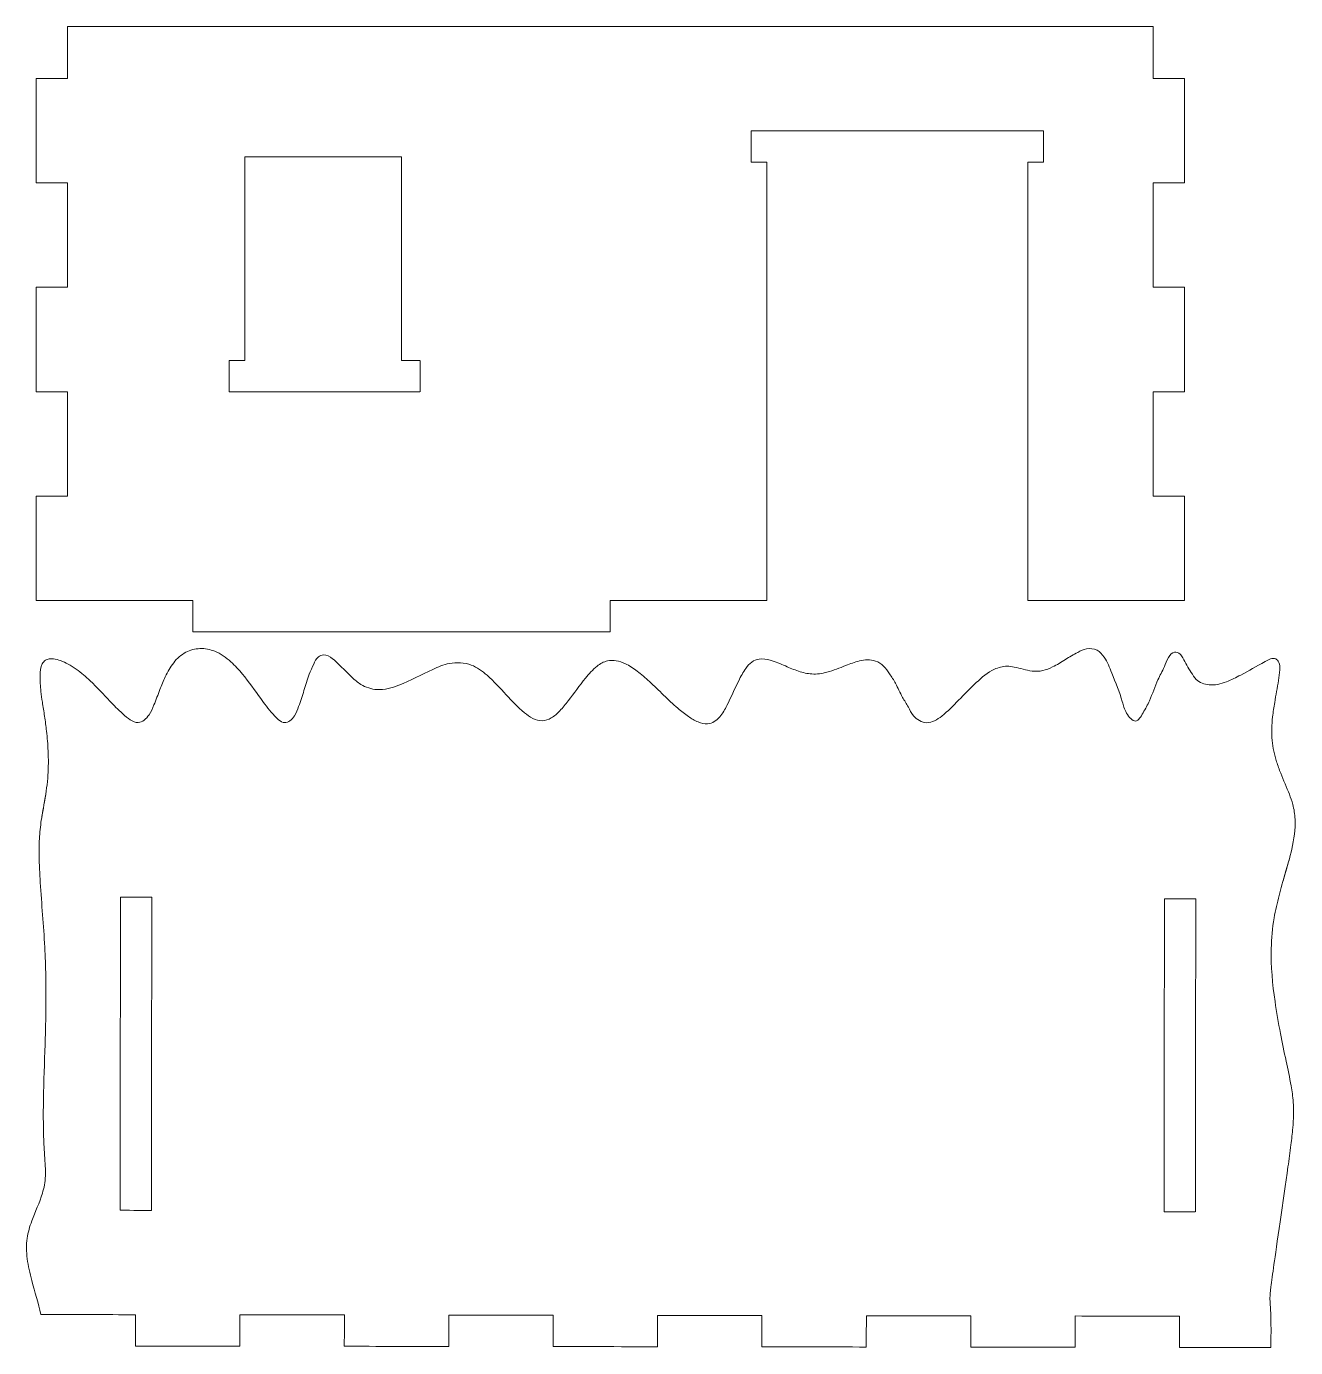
# Model space of a CAD drawing. Header units: millimetres. Extents: x -5059 to 5976, y -2595 to 3315.
# Drawn here: x 4089.5 to 4332.6, y 2101.4 to 2354.6 of the extents above; entities that cross this region are included whole.
import ezdxf

# ---------------------------------------------------------------- set-up
doc = ezdxf.new("R2010")
doc.units = ezdxf.units.MM
doc.header["$MEASUREMENT"] = 0
doc.layers.add('Make2D$visible$lines', color=7, linetype='Continuous')

msp = doc.modelspace()

# ---------------------------------------------------------------- linework, layer by layer
at = {"layer": 'Make2D$visible$lines', "color": 18, "lineweight": 9}
for points in [[(4097.3536, 2344.5686), (4097.3536, 2347.9019), (4097.3536, 2352.9019), (4097.3536, 2354.5686)], [(4097.3536, 2354.5686), (4166.6829, 2354.5686), (4270.6768, 2354.5686), (4305.3415, 2354.5686)], [(4305.3532, 2354.5686), (4305.3532, 2351.2352), (4305.3532, 2346.2352), (4305.3532, 2344.5686)], [(4091.3536, 2344.5686), (4093.3536, 2344.5686), (4096.3536, 2344.5686), (4097.3536, 2344.5686)], [(4091.3536, 2324.5686), (4091.3536, 2331.2352), (4091.3536, 2341.2352), (4091.3536, 2344.5686)], [(4305.3532, 2344.5686), (4307.3532, 2344.5686), (4310.3532, 2344.5686), (4311.3532, 2344.5686)], [(4311.3532, 2344.5686), (4311.3532, 2337.9019), (4311.3532, 2327.9019), (4311.3532, 2324.5686)], [(4284.3533, 2334.5686), (4265.6866, 2334.5686), (4237.6867, 2334.5686), (4228.3534, 2334.5686)], [(4228.3534, 2334.5686), (4228.3534, 2332.5686), (4228.3534, 2329.5686), (4228.3534, 2328.5686)], [(4284.3533, 2328.5686), (4284.3533, 2330.5686), (4284.3533, 2333.5686), (4284.3533, 2334.5686)], [(4161.3417, 2329.5686), (4151.3457, 2329.5686), (4136.3516, 2329.5686), (4131.3536, 2329.5686)], [(4131.3536, 2329.5686), (4131.3536, 2316.5686), (4131.3536, 2297.0686), (4131.3536, 2290.5686)], [(4161.3535, 2290.5686), (4161.3535, 2303.5686), (4161.3535, 2323.0686), (4161.3535, 2329.5686)], [(4228.3534, 2328.5686), (4229.3534, 2328.5686), (4230.8534, 2328.5686), (4231.3534, 2328.5686)], [(4231.3534, 2328.5686), (4231.3534, 2300.5686), (4231.3534, 2258.5686), (4231.3534, 2244.5686)], [(4281.3533, 2244.5686), (4281.3533, 2272.5686), (4281.3533, 2314.5686), (4281.3533, 2328.5686)], [(4281.3533, 2328.5686), (4282.3533, 2328.5686), (4283.8533, 2328.5686), (4284.3533, 2328.5686)], [(4097.3536, 2324.5686), (4095.3536, 2324.5686), (4092.3536, 2324.5686), (4091.3536, 2324.5686)], [(4097.3536, 2304.5686), (4097.3536, 2311.2352), (4097.3536, 2321.2352), (4097.3536, 2324.5686)], [(4311.3414, 2324.5686), (4309.3454, 2324.5686), (4306.3513, 2324.5686), (4305.3532, 2324.5686)], [(4305.3532, 2324.5686), (4305.3532, 2317.9019), (4305.3532, 2307.9019), (4305.3532, 2304.5686)], [(4091.3536, 2304.5686), (4093.3536, 2304.5686), (4096.3536, 2304.5686), (4097.3536, 2304.5686)], [(4091.3536, 2284.5686), (4091.3536, 2291.2352), (4091.3536, 2301.2352), (4091.3536, 2304.5686)], [(4305.3532, 2304.5686), (4307.3532, 2304.5686), (4310.3532, 2304.5686), (4311.3532, 2304.5686)], [(4311.3532, 2304.5686), (4311.3532, 2297.9019), (4311.3532, 2287.9019), (4311.3532, 2284.5686)], [(4128.3536, 2290.5686), (4128.3536, 2288.5686), (4128.3536, 2285.5686), (4128.3536, 2284.5686)], [(4131.3418, 2290.5686), (4130.3457, 2290.5686), (4128.8516, 2290.5686), (4128.3536, 2290.5686)], [(4164.8974, 2290.5686), (4163.7161, 2290.5686), (4161.9442, 2290.5686), (4161.3535, 2290.5686)], [(4164.9092, 2284.5686), (4164.9092, 2286.5686), (4164.9092, 2289.5686), (4164.9092, 2290.5686)], [(4097.3536, 2284.5686), (4095.3536, 2284.5686), (4092.3536, 2284.5686), (4091.3536, 2284.5686)], [(4097.3536, 2264.5686), (4097.3536, 2271.2352), (4097.3536, 2281.2352), (4097.3536, 2284.5686)], [(4128.3536, 2284.5686), (4140.5348, 2284.5686), (4158.8068, 2284.5686), (4164.8974, 2284.5686)], [(4311.3414, 2284.5686), (4309.3454, 2284.5686), (4306.3513, 2284.5686), (4305.3532, 2284.5686)], [(4305.3532, 2284.5686), (4305.3532, 2277.9019), (4305.3532, 2267.9019), (4305.3532, 2264.5686)], [(4091.3536, 2264.5686), (4093.3536, 2264.5686), (4096.3536, 2264.5686), (4097.3536, 2264.5686)], [(4091.3536, 2244.5686), (4091.3536, 2251.2352), (4091.3536, 2261.2352), (4091.3536, 2264.5686)], [(4305.3532, 2264.5686), (4307.3532, 2264.5686), (4310.3532, 2264.5686), (4311.3532, 2264.5686)], [(4311.3532, 2264.5686), (4311.3532, 2257.9019), (4311.3532, 2247.9019), (4311.3532, 2244.5686)], [(4121.3536, 2244.5686), (4111.3536, 2244.5686), (4096.3536, 2244.5686), (4091.3536, 2244.5686)], [(4121.3536, 2238.5686), (4121.3536, 2240.5686), (4121.3536, 2243.5686), (4121.3536, 2244.5686)], [(4201.3534, 2244.5686), (4201.3534, 2242.5686), (4201.3534, 2239.5686), (4201.3534, 2238.5686)], [(4231.3534, 2244.5686), (4221.3534, 2244.5686), (4206.3534, 2244.5686), (4201.3534, 2244.5686)], [(4311.3414, 2244.5686), (4301.3454, 2244.5686), (4286.3513, 2244.5686), (4281.3533, 2244.5686)], [(4201.3534, 2238.5686), (4174.6868, 2238.5686), (4134.6869, 2238.5686), (4121.3536, 2238.5686)], [(4092.4246, 2202.8821), (4092.6815, 2204.3661), (4093.0629, 2206.5928), (4093.1893, 2207.3352)], [(4093.0014, 2206.1996), (4092.8017, 2205.0951), (4092.517, 2203.4356), (4092.4246, 2202.8821)], [(4330.0269, 2190.0399), (4330.4857, 2191.6266), (4331.1611, 2194.0103), (4331.3842, 2194.8055)], [(4107.4391, 2127.6758), (4107.4668, 2147.6756), (4107.5084, 2177.6754), (4107.5223, 2187.6753)], [(4107.5223, 2187.6753), (4109.5195, 2187.6725), (4112.5153, 2187.6683), (4113.5139, 2187.667)], [(4113.5223, 2187.6669), (4113.4945, 2167.6671), (4113.4529, 2137.6674), (4113.439, 2127.6675)], [(4307.4387, 2127.3985), (4307.4664, 2147.3983), (4307.508, 2177.398), (4307.5219, 2187.3979)], [(4307.5219, 2187.3979), (4309.5191, 2187.3951), (4312.5149, 2187.391), (4313.5136, 2187.3896)], [(4313.5219, 2187.3896), (4313.4941, 2167.3898), (4313.4525, 2137.3901), (4313.4387, 2127.3902)], [(4331.1851, 2135.9892), (4330.2921, 2129.7655), (4328.9495, 2120.4304), (4328.5015, 2117.3188)], [(4113.4307, 2127.667), (4111.4335, 2127.6698), (4108.4377, 2127.6739), (4107.4391, 2127.6753)], [(4313.4303, 2127.3897), (4311.4331, 2127.3924), (4308.4373, 2127.3966), (4307.4387, 2127.398)], [(4092.2761, 2107.6963), (4098.3184, 2107.688), (4107.3818, 2107.6754), (4110.403, 2107.6712)], [(4110.4113, 2107.6712), (4110.4085, 2105.6712), (4110.4044, 2102.6712), (4110.403, 2101.6712)], [(4130.403, 2101.644), (4130.4057, 2103.6438), (4130.4099, 2106.6435), (4130.4113, 2107.6434)], [(4130.4113, 2107.6434), (4137.0779, 2107.6342), (4147.0779, 2107.6203), (4150.4112, 2107.6157)], [(4150.4112, 2107.6157), (4150.4085, 2105.6157), (4150.4043, 2102.6157), (4150.4029, 2101.6157)], [(4170.4029, 2101.5885), (4170.4057, 2103.5883), (4170.4098, 2106.5881), (4170.4112, 2107.588)], [(4170.4112, 2107.588), (4177.0779, 2107.5787), (4187.0778, 2107.5649), (4190.4112, 2107.5602)], [(4190.4112, 2107.5602), (4190.4084, 2105.5602), (4190.4042, 2102.5602), (4190.4028, 2101.5602)], [(4210.4028, 2101.533), (4210.4056, 2103.5328), (4210.4097, 2106.5326), (4210.4111, 2107.5325)], [(4210.4111, 2107.5325), (4217.0778, 2107.5233), (4227.0778, 2107.5094), (4230.4111, 2107.5048)], [(4230.4111, 2107.5048), (4230.4083, 2105.5048), (4230.4042, 2102.5048), (4230.4028, 2101.5048)], [(4250.4027, 2101.4776), (4250.4055, 2103.4774), (4250.4097, 2106.4771), (4250.411, 2107.477)], [(4250.411, 2107.477), (4257.0777, 2107.4678), (4267.0777, 2107.4539), (4270.411, 2107.4493)], [(4270.411, 2107.4493), (4270.4082, 2105.4493), (4270.4041, 2102.4493), (4270.4027, 2101.4493)], [(4290.4026, 2101.4221), (4290.4054, 2103.4219), (4290.4096, 2106.4216), (4290.411, 2107.4216)], [(4290.411, 2107.4216), (4297.0776, 2107.4123), (4307.0776, 2107.3984), (4310.4109, 2107.3938)], [(4310.4109, 2107.3938), (4310.4082, 2105.3938), (4310.404, 2102.3938), (4310.4026, 2101.3938)], [(4130.3946, 2101.6435), (4123.7308, 2101.6527), (4113.7349, 2101.6666), (4110.403, 2101.6712)], [(4170.3946, 2101.588), (4163.7307, 2101.5972), (4153.7349, 2101.6111), (4150.4029, 2101.6157)], [(4210.3945, 2101.5325), (4203.7306, 2101.5418), (4193.7348, 2101.5556), (4190.4028, 2101.5602)], [(4250.3944, 2101.477), (4243.7305, 2101.4863), (4233.7347, 2101.5002), (4230.4028, 2101.5048)], [(4290.3943, 2101.4216), (4283.7304, 2101.4308), (4273.7346, 2101.4447), (4270.4027, 2101.4493)], [(4310.4026, 2101.3938), (4316.2359, 2101.3857), (4324.9859, 2101.3736), (4327.9026, 2101.3696)]]:
    msp.add_open_spline(points, degree=3, dxfattribs=at)
for points, knots in [([(4331.1851, 2135.9892), (4331.3823, 2137.399), (4331.5759, 2138.8095), (4331.7524, 2140.2221), (4331.7524, 2140.2221), (4331.8884, 2141.3109), (4332.0142, 2142.4009), (4332.107, 2143.4949), (4332.107, 2143.4949), (4332.2462, 2145.136), (4332.3112, 2146.7859), (4332.1905, 2148.4264), (4332.1905, 2148.4264), (4332.1138, 2149.4685), (4331.9622, 2150.5067), (4331.783, 2151.538), (4331.783, 2151.538), (4331.506, 2153.1322), (4331.1629, 2154.7097), (4330.8259, 2156.2901), (4330.8259, 2156.2901), (4330.4509, 2158.0481), (4330.0834, 2159.8097), (4329.7437, 2161.5755), (4329.7437, 2161.5755), (4329.3537, 2163.6025), (4329.0003, 2165.6352), (4328.7065, 2167.6789), (4328.7065, 2167.6789), (4328.2231, 2171.0416), (4327.901, 2174.4342), (4327.9757, 2177.8287), (4327.9757, 2177.8287), (4328.0191, 2179.8018), (4328.1965, 2181.7755), (4328.5325, 2183.7208), (4328.5325, 2183.7208), (4328.7821, 2185.1658), (4329.1191, 2186.5951), (4329.4864, 2188.015), (4329.4864, 2188.015), (4329.8312, 2189.3481), (4330.2027, 2190.6729), (4330.5837, 2191.9955), (4330.5837, 2191.9955), (4331.0533, 2193.626), (4331.5374, 2195.2533), (4331.916, 2196.9101), (4331.916, 2196.9101), (4332.3451, 2198.7872), (4332.6389, 2200.7023), (4332.5453, 2202.6232), (4332.5453, 2202.6232), (4332.4983, 2203.5856), (4332.3541, 2204.5495), (4332.1037, 2205.48), (4332.1037, 2205.48), (4331.9278, 2206.1337), (4331.6994, 2206.7708), (4331.4553, 2207.4018), (4331.4553, 2207.4018), (4330.9301, 2208.759), (4330.3317, 2210.0879), (4329.7957, 2211.4412), (4329.7957, 2211.4412), (4329.5084, 2212.1666), (4329.2391, 2212.899), (4329.0052, 2213.6436), (4329.0052, 2213.6436), (4328.586, 2214.9785), (4328.2807, 2216.3529), (4328.1497, 2217.7437), (4328.1497, 2217.7437), (4328.0085, 2219.2417), (4328.0694, 2220.7589), (4328.2384, 2222.2566), (4328.2384, 2222.2566), (4328.3421, 2223.1752), (4328.4865, 2224.0864), (4328.6414, 2224.997), (4328.6414, 2224.997), (4328.8809, 2226.4058), (4329.1455, 2227.8129), (4329.3639, 2229.2253), (4329.3639, 2229.2253), (4329.4684, 2229.901), (4329.5623, 2230.5779), (4329.604, 2231.2657), (4329.604, 2231.2657), (4329.6337, 2231.7549), (4329.637, 2232.2495), (4329.4377, 2232.6846), (4329.4377, 2232.6846), (4329.3063, 2232.9714), (4329.0869, 2233.2323), (4328.8305, 2233.3561), (4328.8305, 2233.3561), (4328.2591, 2233.6321), (4327.5041, 2233.2272), (4326.8119, 2232.8486), (4326.8119, 2232.8486), (4325.0636, 2231.8924), (4323.7163, 2231.104), (4322.1236, 2230.2547), (4322.1236, 2230.2547), (4321.2608, 2229.7947), (4320.326, 2229.3167), (4319.3953, 2228.9577), (4319.3953, 2228.9577), (4318.2969, 2228.534), (4317.2041, 2228.276), (4316.0637, 2228.3943), (4316.0637, 2228.3943), (4315.1727, 2228.4868), (4314.2527, 2228.809), (4313.6086, 2229.4382), (4313.6086, 2229.4382), (4313.2283, 2229.8097), (4312.9442, 2230.2882), (4312.6598, 2230.7423), (4312.6598, 2230.7423), (4312.3615, 2231.2187), (4312.063, 2231.6683), (4311.7923, 2232.155), (4311.7923, 2232.155), (4311.543, 2232.6033), (4311.3174, 2233.0831), (4311.0614, 2233.5382), (4311.0614, 2233.5382), (4310.9058, 2233.815), (4310.7389, 2234.0827), (4310.5088, 2234.2811), (4310.5088, 2234.2811), (4310.2035, 2234.5444), (4309.7868, 2234.6857), (4309.4315, 2234.6338), (4309.4315, 2234.6338), (4308.4854, 2234.4954), (4307.9749, 2232.9861), (4307.4988, 2231.8809), (4307.4988, 2231.8809), (4307.0693, 2230.8837), (4306.6678, 2230.2156), (4306.2801, 2229.3646), (4306.2801, 2229.3646), (4305.7335, 2228.1649), (4305.2146, 2226.6018), (4304.6503, 2225.3388), (4304.6503, 2225.3388), (4304.2892, 2224.5303), (4303.9095, 2223.8447), (4303.4234, 2222.9979), (4303.4234, 2222.9979), (4303.0245, 2222.3032), (4302.5541, 2221.4999), (4301.9902, 2221.4528), (4301.9902, 2221.4528), (4301.3906, 2221.4026), (4300.6852, 2222.2077), (4300.2525, 2222.9598), (4300.2525, 2222.9598), (4299.8106, 2223.728), (4299.653, 2224.4408), (4299.4431, 2225.1765), (4299.4431, 2225.1765), (4298.9379, 2226.9476), (4298.1292, 2228.8512), (4297.4271, 2230.6461), (4297.4271, 2230.6461), (4297.0105, 2231.7112), (4296.6314, 2232.738), (4295.9688, 2233.6981), (4295.9688, 2233.6981), (4295.6047, 2234.2257), (4295.1551, 2234.7332), (4294.6047, 2235.0231), (4294.6047, 2235.0231), (4294, 2235.3416), (4293.2736, 2235.3974), (4292.5935, 2235.2631), (4292.5935, 2235.2631), (4292.0057, 2235.147), (4291.4524, 2234.8889), (4290.9175, 2234.6123), (4290.9175, 2234.6123), (4290.0958, 2234.1872), (4289.3177, 2233.7182), (4288.5369, 2233.2362), (4288.5369, 2233.2362), (4287.7293, 2232.7376), (4286.9189, 2232.225), (4286.0644, 2231.8032), (4286.0644, 2231.8032), (4285.4674, 2231.5084), (4284.8489, 2231.258), (4284.2021, 2231.1158), (4284.2021, 2231.1158), (4283.5431, 2230.9708), (4282.8548, 2230.9383), (4282.1825, 2231.0171), (4282.1825, 2231.0171), (4281.5983, 2231.0855), (4281.0262, 2231.238), (4280.4563, 2231.3872), (4280.4563, 2231.3872), (4279.8877, 2231.5361), (4279.3213, 2231.6817), (4278.7441, 2231.7961), (4278.7441, 2231.7961), (4278.2932, 2231.8855), (4277.8356, 2231.9558), (4277.3796, 2231.9553), (4277.3796, 2231.9553), (4276.5432, 2231.9545), (4275.7119, 2231.7158), (4274.9478, 2231.3606), (4274.9478, 2231.3606), (4273.6373, 2230.7514), (4272.5248, 2229.7995), (4271.4673, 2228.811), (4271.4673, 2228.811), (4270.2925, 2227.7127), (4269.1855, 2226.5693), (4268.0743, 2225.4233), (4268.0743, 2225.4233), (4267.0589, 2224.3761), (4266.0399, 2223.3267), (4264.8548, 2222.4023), (4264.8548, 2222.4023), (4263.9754, 2221.7165), (4263.0046, 2221.0994), (4261.9687, 2221.1285), (4261.9687, 2221.1285), (4261.0339, 2221.1548), (4260.0461, 2221.7072), (4259.4192, 2222.4744), (4259.4192, 2222.4744), (4259.012, 2222.9726), (4258.7572, 2223.5614), (4258.454, 2224.1216), (4258.454, 2224.1216), (4258.1097, 2224.7579), (4257.703, 2225.3574), (4257.3497, 2225.9878), (4257.3497, 2225.9878), (4256.858, 2226.8649), (4256.4695, 2227.8018), (4255.9858, 2228.6846), (4255.9858, 2228.6846), (4255.6428, 2229.3107), (4255.2519, 2229.9095), (4254.8509, 2230.501), (4254.8509, 2230.501), (4254.4995, 2231.0193), (4254.1402, 2231.532), (4253.6892, 2231.9685), (4253.6892, 2231.9685), (4253.2533, 2232.3903), (4252.7317, 2232.7409), (4252.1682, 2232.943), (4252.1682, 2232.943), (4251.2076, 2233.2876), (4250.1253, 2233.2008), (4249.1132, 2232.9645), (4249.1132, 2232.9645), (4248.1855, 2232.7479), (4247.3168, 2232.4056), (4246.4399, 2232.0605), (4246.4399, 2232.0605), (4245.2723, 2231.6009), (4244.0902, 2231.1362), (4242.8703, 2230.8167), (4242.8703, 2230.8167), (4241.9133, 2230.566), (4240.9331, 2230.4047), (4239.9527, 2230.4607), (4239.9527, 2230.4607), (4239.0875, 2230.5102), (4238.2221, 2230.7289), (4237.3932, 2231.0074), (4237.3932, 2231.0074), (4236.5436, 2231.2929), (4235.7322, 2231.6411), (4234.9153, 2231.9974), (4234.9153, 2231.9974), (4233.9592, 2232.4144), (4232.9955, 2232.8425), (4231.985, 2233.1212), (4231.985, 2233.1212), (4231.296, 2233.3113), (4230.5851, 2233.4318), (4229.8836, 2233.3228), (4229.8836, 2233.3228), (4229.3783, 2233.2442), (4228.8777, 2233.0464), (4228.4591, 2232.7499), (4228.4591, 2232.7499), (4228.0048, 2232.4281), (4227.647, 2231.9901), (4227.3233, 2231.5335), (4227.3233, 2231.5335), (4226.7951, 2230.7883), (4226.3578, 2229.9936), (4225.952, 2229.1817), (4225.952, 2229.1817), (4225.1717, 2227.6204), (4224.5082, 2225.9956), (4223.7077, 2224.4409), (4223.7077, 2224.4409), (4223.3126, 2223.6737), (4222.8842, 2222.9235), (4222.3142, 2222.2675), (4222.3142, 2222.2675), (4221.7009, 2221.5619), (4220.9239, 2220.9652), (4220.0087, 2220.9014), (4220.0087, 2220.9014), (4219.4126, 2220.8599), (4218.758, 2221.0444), (4218.1808, 2221.276), (4218.1808, 2221.276), (4217.4858, 2221.5548), (4216.9032, 2221.9019), (4216.3172, 2222.3075), (4216.3172, 2222.3075), (4215.6342, 2222.7802), (4214.9464, 2223.3325), (4214.2958, 2223.8943), (4214.2958, 2223.8943), (4213.3407, 2224.7191), (4212.4654, 2225.5646), (4211.575, 2226.427), (4211.575, 2226.427), (4210.677, 2227.2966), (4209.7637, 2228.1833), (4208.8376, 2229.0331), (4208.8376, 2229.0331), (4208.0824, 2229.7259), (4207.3188, 2230.3942), (4206.5027, 2231.012), (4206.5027, 2231.012), (4205.7932, 2231.5492), (4205.044, 2232.0481), (4204.2412, 2232.4337), (4204.2412, 2232.4337), (4203.687, 2232.7), (4203.1072, 2232.9123), (4202.5006, 2233.0137), (4202.5006, 2233.0137), (4201.9409, 2233.1073), (4201.3585, 2233.1065), (4200.81, 2232.9792), (4200.81, 2232.9792), (4200.0873, 2232.8115), (4199.4236, 2232.4241), (4198.8299, 2231.9645), (4198.8299, 2231.9645), (4197.9745, 2231.3024), (4197.2645, 2230.4903), (4196.5888, 2229.6522), (4196.5888, 2229.6522), (4195.4536, 2228.2444), (4194.4152, 2226.7632), (4193.3112, 2225.3317), (4193.3112, 2225.3317), (4192.7989, 2224.6674), (4192.2724, 2224.0137), (4191.6942, 2223.4044), (4191.6942, 2223.4044), (4191.2022, 2222.8859), (4190.6728, 2222.3995), (4190.0479, 2222.0412), (4190.0479, 2222.0412), (4189.5038, 2221.7292), (4188.8873, 2221.5143), (4188.286, 2221.4955), (4188.286, 2221.4955), (4187.07, 2221.4576), (4185.9161, 2222.2217), (4184.9116, 2223.0404), (4184.9116, 2223.0404), (4183.5958, 2224.1128), (4182.5364, 2225.2791), (4181.4314, 2226.4824), (4181.4314, 2226.4824), (4180.2668, 2227.7507), (4179.0516, 2229.0602), (4177.7383, 2230.2116), (4177.7383, 2230.2116), (4176.8193, 2231.0173), (4175.8523, 2231.7456), (4174.7342, 2232.1684), (4174.7342, 2232.1684), (4173.43, 2232.6616), (4171.9202, 2232.7392), (4170.5226, 2232.4686), (4170.5226, 2232.4686), (4169.4061, 2232.2523), (4168.3613, 2231.8138), (4167.3343, 2231.3379), (4167.3343, 2231.3379), (4165.1764, 2230.3381), (4163.0972, 2229.1737), (4160.8695, 2228.3164), (4160.8695, 2228.3164), (4159.5171, 2227.7959), (4158.1101, 2227.3887), (4156.6746, 2227.4781), (4156.6746, 2227.4781), (4155.5957, 2227.5453), (4154.5008, 2227.893), (4153.5761, 2228.4606), (4153.5761, 2228.4606), (4152.9346, 2228.8543), (4152.3751, 2229.3537), (4151.8293, 2229.8709), (4151.8293, 2229.8709), (4150.9753, 2230.68), (4150.1549, 2231.5323), (4149.3155, 2232.3529), (4149.3155, 2232.3529), (4148.947, 2232.7131), (4148.5748, 2233.0672), (4148.1614, 2233.3931), (4148.1614, 2233.3931), (4147.6422, 2233.8025), (4147.058, 2234.1673), (4146.426, 2234.1316), (4146.426, 2234.1316), (4146.0767, 2234.1118), (4145.7129, 2233.9697), (4145.4319, 2233.7453), (4145.4319, 2233.7453), (4145.0058, 2233.4051), (4144.7701, 2232.8757), (4144.5398, 2232.369), (4144.5398, 2232.369), (4144.2369, 2231.7025), (4143.9432, 2231.0752), (4143.6881, 2230.4168), (4143.6881, 2230.4168), (4143.2974, 2229.4082), (4142.9974, 2228.3265), (4142.6716, 2227.2751), (4142.6716, 2227.2751), (4142.3539, 2226.2503), (4142.0117, 2225.2542), (4141.652, 2224.256), (4141.652, 2224.256), (4141.4299, 2223.6397), (4141.2011, 2223.0226), (4140.8332, 2222.4525), (4140.8332, 2222.4525), (4140.3675, 2221.731), (4139.6789, 2221.0849), (4138.9574, 2221.1345), (4138.9574, 2221.1345), (4138.1957, 2221.1868), (4137.3973, 2222.0144), (4136.745, 2222.7512), (4136.745, 2222.7512), (4135.7727, 2223.8493), (4135.125, 2224.7458), (4134.3962, 2225.7615), (4134.3962, 2225.7615), (4133.3333, 2227.243), (4132.0978, 2228.978), (4130.8841, 2230.4545), (4130.8841, 2230.4545), (4130.1836, 2231.3066), (4129.4904, 2232.0727), (4128.6739, 2232.8002), (4128.6739, 2232.8002), (4127.7724, 2233.6035), (4126.7207, 2234.3597), (4125.5847, 2234.8195), (4125.5847, 2234.8195), (4124.6764, 2235.1871), (4123.7142, 2235.3652), (4122.7424, 2235.3287), (4122.7424, 2235.3287), (4121.8093, 2235.2936), (4120.8674, 2235.0607), (4120.0372, 2234.6275), (4120.0372, 2234.6275), (4119.1258, 2234.1521), (4118.349, 2233.4353), (4117.7099, 2232.6275), (4117.7099, 2232.6275), (4117.0543, 2231.7987), (4116.5437, 2230.8742), (4116.0969, 2229.9179), (4116.0969, 2229.9179), (4115.7242, 2229.1201), (4115.3959, 2228.3002), (4115.0771, 2227.4784), (4115.0771, 2227.4784), (4114.6949, 2226.4934), (4114.3264, 2225.5058), (4113.935, 2224.5305), (4113.935, 2224.5305), (4113.6729, 2223.8773), (4113.4006, 2223.2297), (4112.9932, 2222.6352), (4112.9932, 2222.6352), (4112.4664, 2221.8665), (4111.7139, 2221.1865), (4110.8935, 2221.1626), (4110.8935, 2221.1626), (4109.9217, 2221.1343), (4108.8547, 2222.0265), (4107.9856, 2222.8079), (4107.9856, 2222.8079), (4107.0013, 2223.6931), (4106.2708, 2224.4363), (4105.4639, 2225.2853), (4105.4639, 2225.2853), (4104.3096, 2226.4997), (4102.9987, 2227.9305), (4101.7301, 2229.1354), (4101.7301, 2229.1354), (4100.862, 2229.9599), (4100.0138, 2230.6785), (4099.0246, 2231.383), (4099.0246, 2231.383), (4098.5311, 2231.7345), (4098.0025, 2232.0824), (4097.4771, 2232.3715), (4097.4771, 2232.3715), (4097.0054, 2232.6311), (4096.5363, 2232.8432), (4096.0321, 2233.0281), (4096.0321, 2233.0281), (4095.6039, 2233.1852), (4095.1504, 2233.3228), (4094.6979, 2233.3755), (4094.6979, 2233.3755), (4094.4145, 2233.4086), (4094.1315, 2233.4084), (4093.8489, 2233.3609), (4093.8489, 2233.3609), (4093.6018, 2233.3194), (4093.355, 2233.2417), (4093.1483, 2233.1064), (4093.1483, 2233.1064), (4092.8887, 2232.9364), (4092.6921, 2232.6755), (4092.5451, 2232.3969), (4092.5451, 2232.3969), (4092.1865, 2231.7173), (4092.1229, 2230.9327), (4092.1092, 2230.1616), (4092.1092, 2230.1616), (4092.0909, 2229.1318), (4092.1614, 2228.126), (4092.2789, 2227.1115), (4092.2789, 2227.1115), (4092.3574, 2226.4333), (4092.4568, 2225.7512), (4092.5587, 2225.074), (4092.5587, 2225.074), (4092.6956, 2224.1635), (4092.8369, 2223.2617), (4092.9709, 2222.3549), (4092.9709, 2222.3549), (4093.11, 2221.4141), (4093.2412, 2220.4677), (4093.35, 2219.5203), (4093.35, 2219.5203), (4093.4954, 2218.2533), (4093.6005, 2216.9844), (4093.6567, 2215.712), (4093.6567, 2215.712), (4093.7247, 2214.1705), (4093.7207, 2212.624), (4093.6177, 2211.0842), (4093.6177, 2211.0842), (4093.5081, 2209.4462), (4093.2863, 2207.8158), (4093.0014, 2206.1996)], [0, 0, 0, 0, 0.00684932, 0.00684932, 0.00684932, 0.00684932, 0.01369863, 0.01369863, 0.01369863, 0.01369863, 0.02054795, 0.02054795, 0.02054795, 0.02054795, 0.02739726, 0.02739726, 0.02739726, 0.02739726, 0.03424658, 0.03424658, 0.03424658, 0.03424658, 0.04109589, 0.04109589, 0.04109589, 0.04109589, 0.04794521, 0.04794521, 0.04794521, 0.04794521, 0.05479452, 0.05479452, 0.05479452, 0.05479452, 0.06164384, 0.06164384, 0.06164384, 0.06164384, 0.06849315, 0.06849315, 0.06849315, 0.06849315, 0.07534247, 0.07534247, 0.07534247, 0.07534247, 0.08219178, 0.08219178, 0.08219178, 0.08219178, 0.0890411, 0.0890411, 0.0890411, 0.0890411, 0.09589041, 0.09589041, 0.09589041, 0.09589041, 0.10273973, 0.10273973, 0.10273973, 0.10273973, 0.10958904, 0.10958904, 0.10958904, 0.10958904, 0.11643836, 0.11643836, 0.11643836, 0.11643836, 0.12328767, 0.12328767, 0.12328767, 0.12328767, 0.13013699, 0.13013699, 0.13013699, 0.13013699, 0.1369863, 0.1369863, 0.1369863, 0.1369863, 0.14383562, 0.14383562, 0.14383562, 0.14383562, 0.15068493, 0.15068493, 0.15068493, 0.15068493, 0.15753425, 0.15753425, 0.15753425, 0.15753425, 0.16438356, 0.16438356, 0.16438356, 0.16438356, 0.17123288, 0.17123288, 0.17123288, 0.17123288, 0.17808219, 0.17808219, 0.17808219, 0.17808219, 0.18493151, 0.18493151, 0.18493151, 0.18493151, 0.19178082, 0.19178082, 0.19178082, 0.19178082, 0.19863014, 0.19863014, 0.19863014, 0.19863014, 0.20547945, 0.20547945, 0.20547945, 0.20547945, 0.21232877, 0.21232877, 0.21232877, 0.21232877, 0.21917808, 0.21917808, 0.21917808, 0.21917808, 0.2260274, 0.2260274, 0.2260274, 0.2260274, 0.23287671, 0.23287671, 0.23287671, 0.23287671, 0.23972603, 0.23972603, 0.23972603, 0.23972603, 0.24657534, 0.24657534, 0.24657534, 0.24657534, 0.25342466, 0.25342466, 0.25342466, 0.25342466, 0.26027397, 0.26027397, 0.26027397, 0.26027397, 0.26712329, 0.26712329, 0.26712329, 0.26712329, 0.2739726, 0.2739726, 0.2739726, 0.2739726, 0.28082192, 0.28082192, 0.28082192, 0.28082192, 0.28767123, 0.28767123, 0.28767123, 0.28767123, 0.29452055, 0.29452055, 0.29452055, 0.29452055, 0.30136986, 0.30136986, 0.30136986, 0.30136986, 0.30821918, 0.30821918, 0.30821918, 0.30821918, 0.31506849, 0.31506849, 0.31506849, 0.31506849, 0.32191781, 0.32191781, 0.32191781, 0.32191781, 0.32876712, 0.32876712, 0.32876712, 0.32876712, 0.33561644, 0.33561644, 0.33561644, 0.33561644, 0.34246575, 0.34246575, 0.34246575, 0.34246575, 0.34931507, 0.34931507, 0.34931507, 0.34931507, 0.35616438, 0.35616438, 0.35616438, 0.35616438, 0.3630137, 0.3630137, 0.3630137, 0.3630137, 0.36986301, 0.36986301, 0.36986301, 0.36986301, 0.37671233, 0.37671233, 0.37671233, 0.37671233, 0.38356164, 0.38356164, 0.38356164, 0.38356164, 0.39041096, 0.39041096, 0.39041096, 0.39041096, 0.39726027, 0.39726027, 0.39726027, 0.39726027, 0.40410959, 0.40410959, 0.40410959, 0.40410959, 0.4109589, 0.4109589, 0.4109589, 0.4109589, 0.41780822, 0.41780822, 0.41780822, 0.41780822, 0.42465753, 0.42465753, 0.42465753, 0.42465753, 0.43150685, 0.43150685, 0.43150685, 0.43150685, 0.43835616, 0.43835616, 0.43835616, 0.43835616, 0.44520548, 0.44520548, 0.44520548, 0.44520548, 0.45205479, 0.45205479, 0.45205479, 0.45205479, 0.45890411, 0.45890411, 0.45890411, 0.45890411, 0.46575342, 0.46575342, 0.46575342, 0.46575342, 0.47260274, 0.47260274, 0.47260274, 0.47260274, 0.47945205, 0.47945205, 0.47945205, 0.47945205, 0.48630137, 0.48630137, 0.48630137, 0.48630137, 0.49315068, 0.49315068, 0.49315068, 0.49315068, 0.5, 0.5, 0.5, 0.5, 0.50684932, 0.50684932, 0.50684932, 0.50684932, 0.51369863, 0.51369863, 0.51369863, 0.51369863, 0.52054795, 0.52054795, 0.52054795, 0.52054795, 0.52739726, 0.52739726, 0.52739726, 0.52739726, 0.53424658, 0.53424658, 0.53424658, 0.53424658, 0.54109589, 0.54109589, 0.54109589, 0.54109589, 0.54794521, 0.54794521, 0.54794521, 0.54794521, 0.55479452, 0.55479452, 0.55479452, 0.55479452, 0.56164384, 0.56164384, 0.56164384, 0.56164384, 0.56849315, 0.56849315, 0.56849315, 0.56849315, 0.57534247, 0.57534247, 0.57534247, 0.57534247, 0.58219178, 0.58219178, 0.58219178, 0.58219178, 0.5890411, 0.5890411, 0.5890411, 0.5890411, 0.59589041, 0.59589041, 0.59589041, 0.59589041, 0.60273973, 0.60273973, 0.60273973, 0.60273973, 0.60958904, 0.60958904, 0.60958904, 0.60958904, 0.61643836, 0.61643836, 0.61643836, 0.61643836, 0.62328767, 0.62328767, 0.62328767, 0.62328767, 0.63013699, 0.63013699, 0.63013699, 0.63013699, 0.6369863, 0.6369863, 0.6369863, 0.6369863, 0.64383562, 0.64383562, 0.64383562, 0.64383562, 0.65068493, 0.65068493, 0.65068493, 0.65068493, 0.65753425, 0.65753425, 0.65753425, 0.65753425, 0.66438356, 0.66438356, 0.66438356, 0.66438356, 0.67123288, 0.67123288, 0.67123288, 0.67123288, 0.67808219, 0.67808219, 0.67808219, 0.67808219, 0.68493151, 0.68493151, 0.68493151, 0.68493151, 0.69178082, 0.69178082, 0.69178082, 0.69178082, 0.69863014, 0.69863014, 0.69863014, 0.69863014, 0.70547945, 0.70547945, 0.70547945, 0.70547945, 0.71232877, 0.71232877, 0.71232877, 0.71232877, 0.71917808, 0.71917808, 0.71917808, 0.71917808, 0.7260274, 0.7260274, 0.7260274, 0.7260274, 0.73287671, 0.73287671, 0.73287671, 0.73287671, 0.73972603, 0.73972603, 0.73972603, 0.73972603, 0.74657534, 0.74657534, 0.74657534, 0.74657534, 0.75342466, 0.75342466, 0.75342466, 0.75342466, 0.76027397, 0.76027397, 0.76027397, 0.76027397, 0.76712329, 0.76712329, 0.76712329, 0.76712329, 0.7739726, 0.7739726, 0.7739726, 0.7739726, 0.78082192, 0.78082192, 0.78082192, 0.78082192, 0.78767123, 0.78767123, 0.78767123, 0.78767123, 0.79452055, 0.79452055, 0.79452055, 0.79452055, 0.80136986, 0.80136986, 0.80136986, 0.80136986, 0.80821918, 0.80821918, 0.80821918, 0.80821918, 0.81506849, 0.81506849, 0.81506849, 0.81506849, 0.82191781, 0.82191781, 0.82191781, 0.82191781, 0.82876712, 0.82876712, 0.82876712, 0.82876712, 0.83561644, 0.83561644, 0.83561644, 0.83561644, 0.84246575, 0.84246575, 0.84246575, 0.84246575, 0.84931507, 0.84931507, 0.84931507, 0.84931507, 0.85616438, 0.85616438, 0.85616438, 0.85616438, 0.8630137, 0.8630137, 0.8630137, 0.8630137, 0.86986301, 0.86986301, 0.86986301, 0.86986301, 0.87671233, 0.87671233, 0.87671233, 0.87671233, 0.88356164, 0.88356164, 0.88356164, 0.88356164, 0.89041096, 0.89041096, 0.89041096, 0.89041096, 0.89726027, 0.89726027, 0.89726027, 0.89726027, 0.90410959, 0.90410959, 0.90410959, 0.90410959, 0.9109589, 0.9109589, 0.9109589, 0.9109589, 0.91780822, 0.91780822, 0.91780822, 0.91780822, 0.92465753, 0.92465753, 0.92465753, 0.92465753, 0.93150685, 0.93150685, 0.93150685, 0.93150685, 0.93835616, 0.93835616, 0.93835616, 0.93835616, 0.94520548, 0.94520548, 0.94520548, 0.94520548, 0.95205479, 0.95205479, 0.95205479, 0.95205479, 0.95890411, 0.95890411, 0.95890411, 0.95890411, 0.96575342, 0.96575342, 0.96575342, 0.96575342, 0.97260274, 0.97260274, 0.97260274, 0.97260274, 0.97945205, 0.97945205, 0.97945205, 0.97945205, 0.98630137, 0.98630137, 0.98630137, 0.98630137, 1, 1, 1, 1]), ([(4092.4246, 2202.8821), (4092.2352, 2201.7064), (4092.0922, 2200.5221), (4092.0138, 2199.3338), (4092.0138, 2199.3338), (4091.9332, 2198.1124), (4091.9208, 2196.8867), (4091.9386, 2195.6623), (4091.9386, 2195.6623), (4091.9636, 2193.9371), (4092.0486, 2192.2141), (4092.1554, 2190.4926), (4092.1554, 2190.4926), (4092.4113, 2186.3699), (4092.7929, 2182.255), (4093.0092, 2178.13), (4093.0092, 2178.13), (4093.1064, 2176.2763), (4093.1702, 2174.4205), (4093.2049, 2172.5643), (4093.2049, 2172.5643), (4093.252, 2170.0447), (4093.2454, 2167.5245), (4093.2059, 2165.0048), (4093.2059, 2165.0048), (4093.1836, 2163.5841), (4093.1509, 2162.1634), (4093.1111, 2160.743), (4093.1111, 2160.743), (4093.0132, 2157.2423), (4092.8728, 2153.7428), (4092.7923, 2150.2417), (4092.7923, 2150.2417), (4092.7578, 2148.7449), (4092.7344, 2147.2479), (4092.7351, 2145.7508), (4092.7351, 2145.7508), (4092.7358, 2144.2466), (4092.7608, 2142.7424), (4092.8164, 2141.2393), (4092.8164, 2141.2393), (4092.8499, 2140.3342), (4092.8944, 2139.4294), (4092.9538, 2138.5256), (4092.9538, 2138.5256), (4092.9869, 2138.0218), (4093.0246, 2137.5183), (4093.0567, 2137.0145), (4093.0567, 2137.0145), (4093.0759, 2136.713), (4093.0932, 2136.4114), (4093.1065, 2136.1096), (4093.1065, 2136.1096), (4093.1331, 2135.5098), (4093.1446, 2134.9091), (4093.1233, 2134.3091), (4093.1233, 2134.3091), (4093.1021, 2133.7126), (4093.0484, 2133.1168), (4092.9458, 2132.5291), (4092.9458, 2132.5291), (4092.8522, 2131.9927), (4092.7179, 2131.463), (4092.56, 2130.9416), (4092.56, 2130.9416), (4092.0122, 2129.1317), (4091.1816, 2127.4214), (4090.5326, 2125.6463), (4090.5326, 2125.6463), (4090.3347, 2125.105), (4090.1536, 2124.5576), (4089.9988, 2124.0021), (4089.9988, 2124.0021), (4089.8436, 2123.445), (4089.7147, 2122.8798), (4089.631, 2122.3075), (4089.631, 2122.3075), (4089.5399, 2121.6849), (4089.5024, 2121.0539), (4089.5073, 2120.4248), (4089.5073, 2120.4248), (4089.518, 2119.0478), (4089.732, 2117.6798), (4090.0223, 2116.3324), (4090.0223, 2116.3324), (4090.1758, 2115.6199), (4090.3507, 2114.9131), (4090.5361, 2114.209), (4090.5361, 2114.209), (4091.1079, 2112.0372), (4091.7798, 2109.8906), (4092.2756, 2107.6986)], [0, 0, 0, 0, 0.04166667, 0.04166667, 0.04166667, 0.04166667, 0.08333333, 0.08333333, 0.08333333, 0.08333333, 0.125, 0.125, 0.125, 0.125, 0.16666667, 0.16666667, 0.16666667, 0.16666667, 0.20833333, 0.20833333, 0.20833333, 0.20833333, 0.25, 0.25, 0.25, 0.25, 0.29166667, 0.29166667, 0.29166667, 0.29166667, 0.33333333, 0.33333333, 0.33333333, 0.33333333, 0.375, 0.375, 0.375, 0.375, 0.41666667, 0.41666667, 0.41666667, 0.41666667, 0.45833333, 0.45833333, 0.45833333, 0.45833333, 0.5, 0.5, 0.5, 0.5, 0.54166667, 0.54166667, 0.54166667, 0.54166667, 0.58333333, 0.58333333, 0.58333333, 0.58333333, 0.625, 0.625, 0.625, 0.625, 0.66666667, 0.66666667, 0.66666667, 0.66666667, 0.70833333, 0.70833333, 0.70833333, 0.70833333, 0.75, 0.75, 0.75, 0.75, 0.79166667, 0.79166667, 0.79166667, 0.79166667, 0.83333333, 0.83333333, 0.83333333, 0.83333333, 0.875, 0.875, 0.875, 0.875, 0.91666667, 0.91666667, 0.91666667, 0.91666667, 1, 1, 1, 1]), ([(4327.9026, 2101.3696), (4328.093, 2111.8476), (4327.4226, 2108.9123), (4327.9187, 2112.9794), (4327.9187, 2112.9794), (4328.0461, 2114.0246), (4328.2506, 2115.5321), (4328.5015, 2117.3188)], [0, 0, 0, 0, 0.33333333, 0.33333333, 0.33333333, 0.33333333, 1, 1, 1, 1])]:
    msp.add_open_spline(points, degree=3, knots=knots, dxfattribs=at)

doc.saveas('drawing.dxf')
